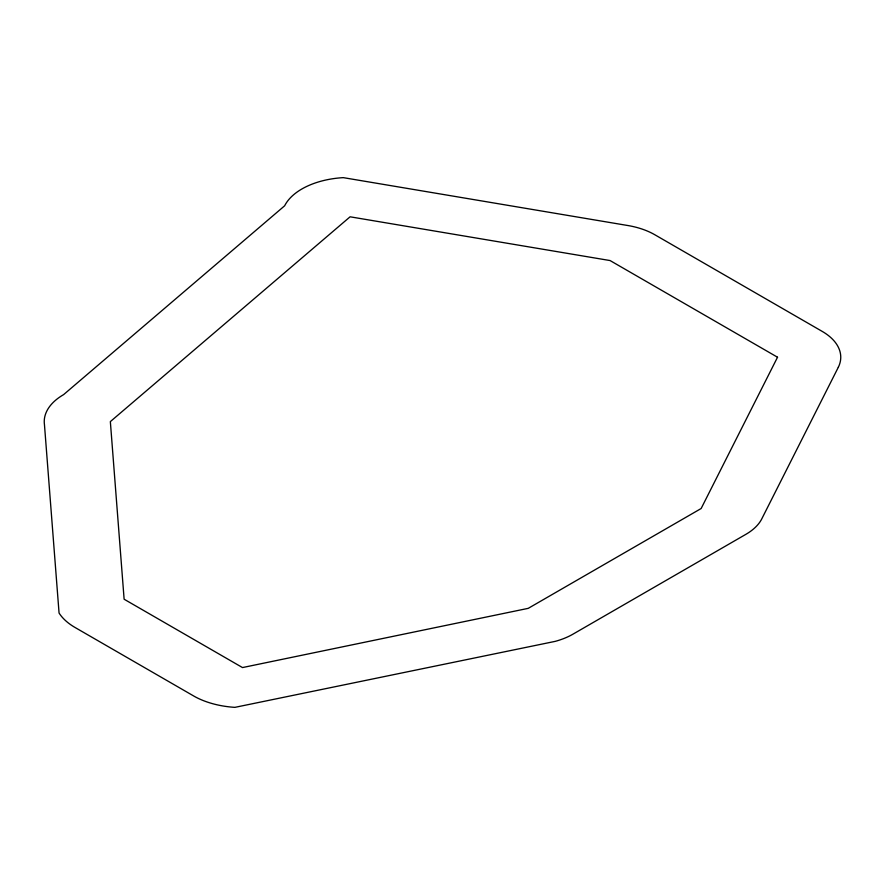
<?xml version="1.0" encoding="UTF-8"?>
<svg xmlns="http://www.w3.org/2000/svg" width="885" height="885" viewBox="0 0 885 885"><rect width="100%" height="100%" fill="white"/><g stroke="black" fill="none" stroke-linecap="round" stroke-linejoin="round"><path stroke-width="1.33" d="M777.528 357.23L701.141 508.521L528.234 608.349L242.501 667.567L124.121 599.222L110.348 421.603L350.095 216.803L610.075 260.555L777.528 357.23M838.338 367.22L762.228 517.968A63.244 36.517 0 0 1 745.867 534.341L572.96 634.169A63.244 36.517 0 0 1 555.249 641.359L234.901 707.358A69.329 40.024 0 0 1 194.6 696.506L75.114 627.52A69.318 40.013 0 0 1 59.063 613.028L44.46 424.689A66.109 38.166 0 0 1 63.609 394.622L284.649 205.785A68.167 39.349 0 0 1 343.291 177.642L626.447 225.288A63.233 36.506 0 0 1 654.789 234.735L822.231 331.41A63.233 36.506 0 0 1 838.338 367.22"/></g></svg>
